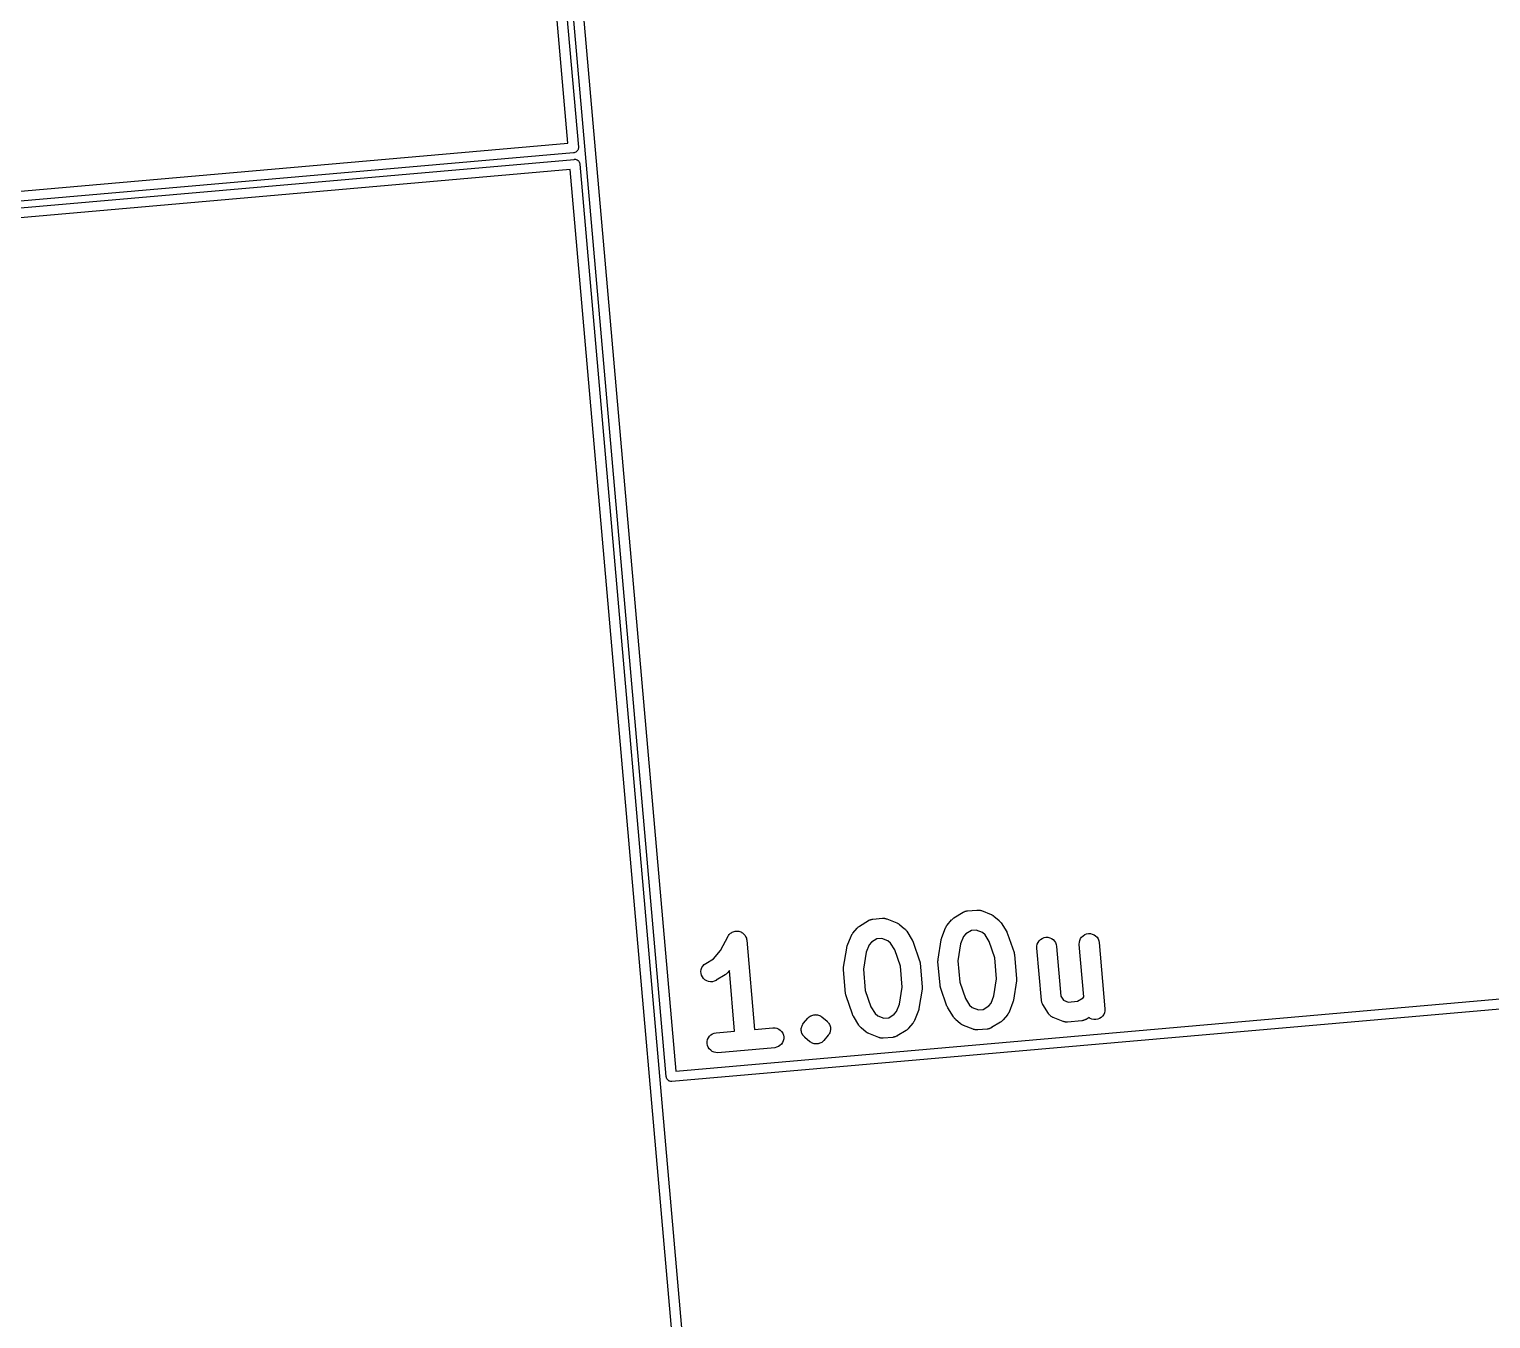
# Model space of a CAD drawing. Extents: x 72 to 342, y -189 to -99.
# Drawn here: x 255.93 to 278.3, y -161.15 to -141.42 of the extents above; entities that cross this region are included whole.
import ezdxf

# ---------------------------------------------------------------- set-up
doc = ezdxf.new("R2010")
doc.units = 0
doc.header["$MEASUREMENT"] = 0
doc.layers.add('BLACK', color=7, linetype='CONTINUOUS')

msp = doc.modelspace()

# ---------------------------------------------------------------- linework, layer by layer
at = {"layer": 'BLACK', "linetype": 'CONTINUOUS'}
for p, q in [((264.175, -143.16), (262.551, -124.588)), ((262.696, -124.502), (264.334, -143.219)), ((265.68, -157.443), (264.043, -138.726)), ((264.201, -138.785), (265.826, -157.358)), ((245.603, -144.785), (264.175, -143.16)), ((264.261, -143.306), (245.544, -144.943)), ((264.265, -143.306), (264.261, -143.306)), ((264.268, -143.305), (264.265, -143.306)), ((264.279, -143.303), (264.268, -143.305)), ((264.268, -143.305), (264.268, -143.305)), ((264.293, -143.297), (264.279, -143.303)), ((264.306, -143.289), (264.293, -143.297)), ((264.317, -143.279), (264.306, -143.289)), ((264.325, -143.267), (264.317, -143.279)), ((264.329, -143.258), (264.325, -143.266)), ((264.325, -143.266), (264.325, -143.267)), ((264.331, -143.253), (264.329, -143.258)), ((264.333, -143.245), (264.331, -143.253)), ((264.334, -143.238), (264.333, -143.245)), ((264.334, -143.219), (264.334, -143.223)), ((264.334, -143.223), (264.334, -143.227)), ((264.334, -143.227), (264.334, -143.238)), ((245.553, -145.045), (264.27, -143.407)), ((264.211, -143.565), (245.638, -145.19)), ((265.836, -162.138), (264.211, -143.565)), ((264.27, -143.407), (264.273, -143.406)), ((264.273, -143.406), (264.288, -143.406)), ((264.288, -143.406), (264.303, -143.41)), ((264.303, -143.41), (264.317, -143.415)), ((264.317, -143.415), (264.329, -143.424)), ((264.329, -143.424), (264.34, -143.435)), ((264.34, -143.435), (264.348, -143.447)), ((264.348, -143.447), (264.354, -143.461)), ((264.354, -143.461), (264.356, -143.472)), ((264.356, -143.472), (264.356, -143.472)), ((264.356, -143.472), (264.356, -143.476)), ((264.356, -143.476), (264.356, -143.48)), ((264.356, -143.48), (265.994, -162.197)), ((270.076, -155.018), (270.083, -155.013)), ((270.083, -155.013), (270.221, -154.928)), ((270.221, -154.928), (270.223, -154.927)), ((270.223, -154.927), (270.227, -154.925)), ((270.227, -154.925), (270.231, -154.922)), ((270.231, -154.922), (270.241, -154.919)), ((270.241, -154.919), (270.25, -154.914)), ((270.25, -154.914), (270.254, -154.913)), ((270.254, -154.913), (270.259, -154.911)), ((270.259, -154.911), (270.269, -154.909)), ((270.269, -154.909), (270.279, -154.907)), ((270.279, -154.907), (270.283, -154.907)), ((270.283, -154.907), (270.288, -154.906)), ((270.288, -154.906), (270.432, -154.893)), ((270.432, -154.893), (270.435, -154.893)), ((270.435, -154.893), (270.439, -154.893)), ((270.439, -154.893), (270.444, -154.893)), ((270.444, -154.893), (270.454, -154.894)), ((270.454, -154.894), (270.464, -154.894)), ((270.464, -154.894), (270.469, -154.895)), ((270.469, -154.895), (270.473, -154.895)), ((270.473, -154.895), (270.483, -154.898)), ((270.483, -154.898), (270.493, -154.9)), ((270.493, -154.9), (270.497, -154.902)), ((270.497, -154.902), (270.502, -154.903)), ((270.502, -154.903), (270.653, -154.963)), ((270.653, -154.963), (270.655, -154.964)), ((270.655, -154.964), (270.662, -154.968)), ((270.662, -154.968), (270.67, -154.971)), ((270.67, -154.971), (270.675, -154.975)), ((270.675, -154.975), (270.681, -154.978)), ((270.681, -154.978), (270.688, -154.983)), ((270.688, -154.983), (270.695, -154.988)), ((270.695, -154.988), (270.773, -155.054)), ((266.665, -155.248), (266.677, -155.24)), ((266.677, -155.24), (266.69, -155.232)), ((266.69, -155.232), (266.703, -155.227)), ((266.69, -155.232), (266.69, -155.232)), ((266.69, -155.232), (266.69, -155.232)), ((266.703, -155.227), (266.717, -155.221)), ((266.717, -155.221), (266.732, -155.218)), ((266.717, -155.221), (266.717, -155.221)), ((266.717, -155.221), (266.717, -155.221)), ((266.732, -155.218), (266.746, -155.216)), ((266.746, -155.216), (266.747, -155.216)), ((266.747, -155.216), (266.747, -155.216)), ((266.747, -155.216), (266.761, -155.216)), ((266.761, -155.216), (266.776, -155.216)), ((266.776, -155.216), (266.776, -155.216)), ((266.776, -155.216), (266.776, -155.216)), ((266.776, -155.216), (266.791, -155.219)), ((266.791, -155.219), (266.805, -155.223)), ((266.805, -155.223), (266.805, -155.223)), ((266.805, -155.223), (266.806, -155.223)), ((266.806, -155.223), (266.819, -155.228)), ((266.819, -155.228), (266.833, -155.234)), ((266.833, -155.234), (266.833, -155.234)), ((266.833, -155.234), (266.833, -155.235)), ((266.833, -155.235), (266.845, -155.243)), ((268.534, -155.25), (268.6, -155.171)), ((268.6, -155.171), (268.602, -155.17)), ((268.602, -155.17), (268.608, -155.164)), ((268.608, -155.164), (268.614, -155.157)), ((268.614, -155.157), (268.619, -155.153)), ((268.619, -155.153), (268.623, -155.149)), ((268.623, -155.149), (268.63, -155.145)), ((268.63, -155.145), (268.637, -155.139)), ((268.637, -155.139), (268.775, -155.054)), ((268.775, -155.054), (268.777, -155.053)), ((268.777, -155.053), (268.781, -155.051)), ((268.781, -155.051), (268.785, -155.049)), ((268.785, -155.049), (268.795, -155.045)), ((268.795, -155.045), (268.804, -155.041)), ((268.804, -155.041), (268.809, -155.04)), ((268.809, -155.04), (268.813, -155.038)), ((268.813, -155.038), (268.823, -155.036)), ((268.823, -155.036), (268.833, -155.033)), ((268.833, -155.033), (268.838, -155.033)), ((268.838, -155.033), (268.842, -155.032)), ((268.842, -155.032), (268.987, -155.02)), ((268.987, -155.02), (268.989, -155.02)), ((268.989, -155.02), (268.993, -155.02)), ((268.993, -155.02), (268.998, -155.019)), ((268.998, -155.019), (269.008, -155.02)), ((269.008, -155.02), (269.018, -155.02)), ((269.018, -155.02), (269.023, -155.021)), ((269.023, -155.021), (269.027, -155.022)), ((269.027, -155.022), (269.037, -155.025)), ((269.037, -155.025), (269.047, -155.027)), ((269.047, -155.027), (269.052, -155.029)), ((269.052, -155.029), (269.056, -155.03)), ((269.056, -155.03), (269.207, -155.09)), ((269.207, -155.09), (269.209, -155.09)), ((269.209, -155.09), (269.216, -155.094)), ((269.216, -155.094), (269.224, -155.098)), ((269.224, -155.098), (269.229, -155.101)), ((269.229, -155.101), (269.235, -155.104)), ((269.235, -155.104), (269.242, -155.11)), ((269.242, -155.11), (269.249, -155.115)), ((269.249, -155.115), (269.327, -155.18)), ((269.327, -155.18), (269.329, -155.182)), ((269.329, -155.182), (269.335, -155.188)), ((269.335, -155.188), (269.341, -155.194)), ((269.341, -155.194), (269.345, -155.199)), ((269.345, -155.199), (269.349, -155.203)), ((269.349, -155.203), (269.354, -155.211)), ((269.354, -155.211), (269.359, -155.217)), ((269.359, -155.217), (269.444, -155.356)), ((269.896, -155.316), (269.955, -155.165)), ((269.955, -155.165), (269.956, -155.163)), ((269.956, -155.163), (269.96, -155.156)), ((269.96, -155.156), (269.963, -155.148)), ((269.963, -155.148), (269.967, -155.143)), ((269.967, -155.143), (269.97, -155.137)), ((269.97, -155.137), (269.975, -155.13)), ((269.975, -155.13), (269.98, -155.123)), ((269.98, -155.123), (270.046, -155.045)), ((270.046, -155.045), (270.048, -155.043)), ((270.048, -155.043), (270.054, -155.037)), ((270.054, -155.037), (270.059, -155.031)), ((270.059, -155.031), (270.064, -155.027)), ((270.064, -155.027), (270.069, -155.023)), ((270.069, -155.023), (270.076, -155.018)), ((270.35, -155.206), (270.264, -155.26)), ((270.423, -155.2), (270.35, -155.206)), ((270.518, -155.237), (270.423, -155.2)), ((270.558, -155.272), (270.518, -155.237)), ((270.773, -155.054), (270.775, -155.055)), ((270.775, -155.055), (270.781, -155.062)), ((270.781, -155.062), (270.787, -155.067)), ((270.787, -155.067), (270.791, -155.072)), ((270.791, -155.072), (270.795, -155.077)), ((270.795, -155.077), (270.8, -155.084)), ((270.8, -155.084), (270.805, -155.091)), ((270.805, -155.091), (270.89, -155.229)), ((270.89, -155.229), (270.891, -155.231)), ((270.891, -155.231), (270.892, -155.232)), ((270.892, -155.232), (270.892, -155.232)), ((270.892, -155.232), (270.898, -155.245)), ((266.507, -155.511), (266.625, -155.295)), ((266.625, -155.295), (266.626, -155.293)), ((266.626, -155.293), (266.634, -155.281)), ((266.626, -155.293), (266.626, -155.293)), ((266.626, -155.293), (266.626, -155.293)), ((266.626, -155.293), (266.626, -155.293)), ((266.634, -155.281), (266.643, -155.269)), ((266.643, -155.268), (266.654, -155.258)), ((266.643, -155.269), (266.643, -155.268)), ((266.643, -155.268), (266.643, -155.268)), ((266.654, -155.258), (266.664, -155.248)), ((266.664, -155.248), (266.665, -155.248)), ((266.665, -155.248), (266.665, -155.248)), ((266.845, -155.243), (266.857, -155.251)), ((266.857, -155.251), (266.857, -155.251)), ((266.857, -155.251), (266.857, -155.251)), ((266.857, -155.251), (266.867, -155.262)), ((266.867, -155.262), (266.878, -155.273)), ((266.878, -155.273), (266.878, -155.273)), ((266.878, -155.273), (266.878, -155.273)), ((266.878, -155.273), (266.886, -155.285)), ((266.886, -155.285), (266.894, -155.298)), ((266.894, -155.298), (266.894, -155.298)), ((266.894, -155.298), (266.894, -155.298)), ((266.894, -155.298), (266.899, -155.311)), ((266.899, -155.311), (266.905, -155.325)), ((266.905, -155.325), (266.905, -155.325)), ((266.905, -155.325), (266.905, -155.325)), ((266.905, -155.325), (266.908, -155.34)), ((266.908, -155.34), (266.911, -155.354)), ((266.911, -155.354), (267.03, -156.721)), ((268.441, -155.471), (268.445, -155.458)), ((268.445, -155.458), (268.449, -155.444)), ((268.449, -155.444), (268.449, -155.443)), ((268.449, -155.443), (268.45, -155.443)), ((268.45, -155.443), (268.509, -155.292)), ((268.509, -155.292), (268.51, -155.29)), ((268.51, -155.29), (268.514, -155.282)), ((268.514, -155.282), (268.517, -155.274)), ((268.517, -155.274), (268.521, -155.269)), ((268.521, -155.269), (268.524, -155.264)), ((268.524, -155.264), (268.529, -155.257)), ((268.529, -155.257), (268.534, -155.25)), ((268.784, -155.427), (268.739, -155.539)), ((268.818, -155.386), (268.784, -155.427)), ((268.904, -155.333), (268.818, -155.386)), ((268.977, -155.327), (268.904, -155.333)), ((269.072, -155.364), (268.977, -155.327)), ((269.112, -155.398), (269.072, -155.364)), ((269.176, -155.501), (269.112, -155.398)), ((269.444, -155.356), (269.445, -155.358)), ((269.445, -155.358), (269.446, -155.358)), ((269.446, -155.358), (269.446, -155.359)), ((269.446, -155.359), (269.452, -155.372)), ((269.452, -155.372), (269.458, -155.384)), ((269.458, -155.384), (269.458, -155.385)), ((269.458, -155.385), (269.458, -155.386)), ((269.458, -155.386), (269.556, -155.669)), ((269.84, -155.644), (269.887, -155.348)), ((269.887, -155.345), (269.891, -155.331)), ((269.887, -155.346), (269.887, -155.345)), ((269.887, -155.348), (269.887, -155.346)), ((269.887, -155.346), (269.887, -155.346)), ((269.891, -155.331), (269.895, -155.318)), ((269.895, -155.317), (269.896, -155.316)), ((269.895, -155.318), (269.895, -155.317)), ((270.185, -155.413), (270.144, -155.673)), ((270.23, -155.3), (270.185, -155.413)), ((270.264, -155.26), (270.23, -155.3)), ((270.622, -155.375), (270.558, -155.272)), ((270.708, -155.624), (270.622, -155.375)), ((270.898, -155.245), (270.904, -155.258)), ((270.904, -155.258), (270.904, -155.259)), ((270.904, -155.259), (270.904, -155.259)), ((270.904, -155.259), (271.002, -155.542)), ((271.35, -155.474), (271.351, -155.444)), ((271.351, -155.444), (271.357, -155.415)), ((271.357, -155.415), (271.369, -155.388)), ((271.369, -155.388), (271.386, -155.363)), ((271.386, -155.363), (271.408, -155.343)), ((271.408, -155.343), (271.433, -155.327)), ((271.433, -155.327), (271.461, -155.316)), ((271.461, -155.316), (271.49, -155.311)), ((271.49, -155.311), (271.52, -155.311)), ((271.52, -155.311), (271.549, -155.318)), ((271.549, -155.318), (271.576, -155.329)), ((271.576, -155.329), (271.601, -155.346)), ((271.601, -155.346), (271.621, -155.368)), ((271.621, -155.368), (271.637, -155.392)), ((271.637, -155.392), (271.649, -155.42)), ((271.649, -155.42), (271.654, -155.449)), ((271.654, -155.449), (271.72, -156.209)), ((272.001, -155.417), (272.002, -155.387)), ((272.001, -155.419), (272.001, -155.417)), ((272.071, -156.224), (272.001, -155.419)), ((272.002, -155.387), (272.008, -155.358)), ((272.008, -155.358), (272.02, -155.331)), ((272.02, -155.331), (272.037, -155.307)), ((272.037, -155.307), (272.059, -155.286)), ((272.059, -155.286), (272.084, -155.27)), ((272.084, -155.27), (272.111, -155.259)), ((272.111, -155.259), (272.141, -155.254)), ((272.141, -155.254), (272.17, -155.254)), ((272.17, -155.254), (272.199, -155.261)), ((272.199, -155.261), (272.227, -155.272)), ((272.227, -155.272), (272.251, -155.289)), ((272.251, -155.289), (272.272, -155.311)), ((272.272, -155.311), (272.288, -155.336)), ((272.288, -155.336), (272.299, -155.363)), ((272.299, -155.363), (272.305, -155.392)), ((272.305, -155.392), (272.393, -156.405)), ((266.283, -155.71), (266.4, -155.638)), ((266.4, -155.638), (266.507, -155.511)), ((268.394, -155.77), (268.441, -155.475)), ((268.441, -155.472), (268.441, -155.471)), ((268.441, -155.473), (268.441, -155.472)), ((268.441, -155.475), (268.441, -155.473)), ((268.739, -155.539), (268.698, -155.8)), ((269.262, -155.75), (269.176, -155.501)), ((269.556, -155.669), (269.557, -155.671)), ((269.557, -155.671), (269.557, -155.673)), ((269.557, -155.673), (269.558, -155.676)), ((269.558, -155.676), (269.561, -155.688)), ((269.838, -155.674), (269.839, -155.661)), ((269.838, -155.676), (269.838, -155.674)), ((269.838, -155.679), (269.838, -155.676)), ((269.838, -155.681), (269.838, -155.679)), ((269.87, -156.043), (269.838, -155.681)), ((269.839, -155.649), (269.84, -155.647)), ((269.839, -155.661), (269.839, -155.649)), ((269.84, -155.647), (269.84, -155.644)), ((270.144, -155.673), (270.172, -155.997)), ((270.736, -155.948), (270.708, -155.624)), ((271.002, -155.542), (271.003, -155.544)), ((271.003, -155.544), (271.003, -155.547)), ((271.003, -155.547), (271.004, -155.549)), ((271.004, -155.549), (271.006, -155.561)), ((271.006, -155.561), (271.009, -155.573)), ((271.009, -155.573), (271.009, -155.576)), ((271.009, -155.576), (271.01, -155.579)), ((271.01, -155.579), (271.041, -155.94)), ((271.35, -155.476), (271.35, -155.474)), ((271.42, -156.271), (271.35, -155.476)), ((284.484, -155.879), (265.767, -157.516)), ((265.826, -157.358), (284.398, -155.733)), ((266.211, -155.833), (266.215, -155.803)), ((266.212, -155.863), (266.211, -155.833)), ((266.22, -155.891), (266.212, -155.863)), ((266.215, -155.803), (266.225, -155.775)), ((266.232, -155.918), (266.22, -155.891)), ((266.225, -155.775), (266.24, -155.75)), ((266.24, -155.75), (266.259, -155.728)), ((266.259, -155.728), (266.283, -155.71)), ((266.581, -155.884), (266.443, -155.969)), ((266.588, -155.879), (266.581, -155.884)), ((266.595, -155.875), (266.588, -155.879)), ((266.6, -155.87), (266.595, -155.875)), ((266.605, -155.866), (266.6, -155.87)), ((266.61, -155.86), (266.605, -155.866)), ((266.617, -155.854), (266.61, -155.86)), ((266.618, -155.852), (266.617, -155.854)), ((266.645, -155.82), (266.618, -155.852)), ((266.726, -156.747), (266.645, -155.82)), ((268.392, -155.8), (268.393, -155.788)), ((268.392, -155.803), (268.392, -155.8)), ((268.392, -155.805), (268.392, -155.803)), ((268.393, -155.808), (268.392, -155.805)), ((268.393, -155.776), (268.394, -155.773)), ((268.393, -155.788), (268.393, -155.776)), ((268.424, -156.169), (268.393, -155.808)), ((268.394, -155.773), (268.394, -155.77)), ((268.698, -155.8), (268.726, -156.124)), ((269.29, -156.074), (269.262, -155.75)), ((269.561, -155.688), (269.563, -155.7)), ((269.563, -155.7), (269.563, -155.702)), ((269.563, -155.702), (269.564, -155.705)), ((269.564, -155.705), (269.595, -156.067)), ((266.25, -155.942), (266.232, -155.918)), ((266.272, -155.962), (266.25, -155.942)), ((266.298, -155.977), (266.272, -155.962)), ((266.326, -155.987), (266.298, -155.977)), ((266.355, -155.992), (266.326, -155.987)), ((266.385, -155.99), (266.355, -155.992)), ((266.414, -155.983), (266.385, -155.99)), ((266.441, -155.97), (266.414, -155.983)), ((266.443, -155.969), (266.441, -155.97)), ((268.726, -156.124), (268.812, -156.373)), ((269.249, -156.335), (269.29, -156.074)), ((269.594, -156.104), (269.547, -156.399)), ((269.595, -156.098), (269.594, -156.101)), ((269.594, -156.101), (269.594, -156.104)), ((269.595, -156.067), (269.596, -156.069)), ((269.596, -156.069), (269.595, -156.071)), ((269.595, -156.071), (269.596, -156.074)), ((269.596, -156.074), (269.595, -156.086)), ((269.595, -156.086), (269.595, -156.098)), ((269.871, -156.045), (269.87, -156.043)), ((269.871, -156.048), (269.871, -156.045)), ((269.873, -156.06), (269.871, -156.048)), ((269.876, -156.072), (269.873, -156.06)), ((269.877, -156.074), (269.876, -156.072)), ((269.877, -156.077), (269.877, -156.074)), ((269.878, -156.079), (269.877, -156.077)), ((269.975, -156.362), (269.878, -156.079)), ((270.172, -155.997), (270.258, -156.247)), ((270.695, -156.208), (270.736, -155.948)), ((271.04, -155.977), (270.993, -156.273)), ((271.041, -155.972), (271.04, -155.975)), ((271.04, -155.975), (271.04, -155.977)), ((271.041, -155.94), (271.041, -155.942)), ((271.041, -155.942), (271.041, -155.945)), ((271.041, -155.945), (271.042, -155.948)), ((271.042, -155.948), (271.041, -155.96)), ((271.041, -155.96), (271.041, -155.972)), ((268.425, -156.172), (268.424, -156.169)), ((268.425, -156.174), (268.425, -156.172)), ((268.427, -156.186), (268.425, -156.174)), ((268.43, -156.198), (268.427, -156.186)), ((268.431, -156.201), (268.43, -156.198)), ((268.431, -156.203), (268.431, -156.201)), ((268.432, -156.205), (268.431, -156.203)), ((268.53, -156.488), (268.432, -156.205)), ((269.204, -156.447), (269.249, -156.335)), ((270.258, -156.247), (270.321, -156.35)), ((270.321, -156.35), (270.362, -156.384)), ((270.616, -156.361), (270.65, -156.321)), ((270.65, -156.321), (270.695, -156.208)), ((270.984, -156.305), (270.925, -156.456)), ((270.985, -156.304), (270.984, -156.304)), ((270.984, -156.304), (270.984, -156.305)), ((270.988, -156.29), (270.985, -156.304)), ((270.992, -156.276), (270.988, -156.29)), ((270.993, -156.275), (270.992, -156.276)), ((270.992, -156.276), (270.992, -156.276)), ((270.993, -156.273), (270.993, -156.275)), ((271.421, -156.276), (271.42, -156.271)), ((271.421, -156.28), (271.421, -156.276)), ((271.423, -156.29), (271.421, -156.28)), ((271.425, -156.3), (271.423, -156.29)), ((271.427, -156.305), (271.425, -156.3)), ((271.428, -156.309), (271.427, -156.305)), ((271.433, -156.318), (271.428, -156.309)), ((271.436, -156.328), (271.433, -156.318)), ((271.439, -156.332), (271.436, -156.328)), ((271.441, -156.336), (271.439, -156.332)), ((271.442, -156.338), (271.441, -156.336)), ((271.527, -156.476), (271.442, -156.338)), ((271.72, -156.209), (271.76, -156.273)), ((271.76, -156.273), (271.83, -156.301)), ((271.83, -156.301), (271.975, -156.288)), ((271.975, -156.288), (272.062, -156.235)), ((272.062, -156.235), (272.071, -156.224)), ((267.781, -156.627), (267.847, -156.548)), ((267.847, -156.548), (267.848, -156.547)), ((267.847, -156.548), (267.847, -156.548)), ((267.847, -156.548), (267.847, -156.548)), ((267.847, -156.548), (267.847, -156.548)), ((267.848, -156.547), (267.858, -156.537)), ((267.848, -156.547), (267.848, -156.547)), ((267.848, -156.547), (267.848, -156.547)), ((267.848, -156.547), (267.848, -156.547)), ((267.858, -156.537), (267.869, -156.527)), ((267.869, -156.526), (267.882, -156.519)), ((267.869, -156.527), (267.869, -156.526)), ((267.869, -156.527), (267.869, -156.527)), ((267.869, -156.527), (267.869, -156.527)), ((267.869, -156.527), (267.869, -156.527)), ((267.882, -156.519), (267.894, -156.511)), ((267.894, -156.511), (267.895, -156.51)), ((267.894, -156.511), (267.894, -156.511)), ((267.894, -156.511), (267.894, -156.511)), ((267.894, -156.511), (267.894, -156.511)), ((267.895, -156.51), (267.908, -156.505)), ((267.908, -156.505), (267.921, -156.5)), ((267.921, -156.5), (267.922, -156.5)), ((267.922, -156.5), (267.936, -156.497)), ((267.922, -156.5), (267.922, -156.5)), ((267.922, -156.5), (267.922, -156.5)), ((267.922, -156.5), (267.922, -156.5)), ((267.936, -156.497), (267.951, -156.495)), ((267.951, -156.495), (267.952, -156.494)), ((267.951, -156.495), (267.951, -156.495)), ((267.951, -156.495), (267.951, -156.495)), ((267.951, -156.495), (267.951, -156.495)), ((267.952, -156.494), (267.966, -156.495)), ((267.966, -156.495), (267.98, -156.495)), ((267.98, -156.495), (267.981, -156.495)), ((267.981, -156.495), (267.981, -156.495)), ((267.981, -156.495), (267.981, -156.495)), ((267.981, -156.495), (267.981, -156.495)), ((267.981, -156.495), (267.995, -156.498)), ((267.995, -156.498), (268.009, -156.501)), ((268.009, -156.501), (268.01, -156.501)), ((268.01, -156.501), (268.01, -156.501)), ((268.01, -156.501), (268.01, -156.501)), ((268.01, -156.501), (268.01, -156.501)), ((268.01, -156.501), (268.024, -156.507)), ((268.024, -156.507), (268.037, -156.513)), ((268.037, -156.513), (268.037, -156.513)), ((268.037, -156.513), (268.037, -156.513)), ((268.037, -156.513), (268.037, -156.513)), ((268.037, -156.513), (268.038, -156.513)), ((268.038, -156.513), (268.049, -156.522)), ((268.049, -156.522), (268.061, -156.53)), ((268.061, -156.53), (268.14, -156.596)), ((268.53, -156.489), (268.53, -156.488)), ((268.53, -156.49), (268.53, -156.489)), ((268.536, -156.502), (268.53, -156.49)), ((268.542, -156.515), (268.536, -156.502)), ((268.542, -156.516), (268.542, -156.515)), ((268.543, -156.517), (268.542, -156.516)), ((268.544, -156.518), (268.543, -156.517)), ((268.629, -156.657), (268.544, -156.518)), ((268.812, -156.373), (268.875, -156.476)), ((268.875, -156.476), (268.916, -156.51)), ((268.916, -156.51), (269.011, -156.548)), ((269.011, -156.548), (269.084, -156.541)), ((269.084, -156.541), (269.17, -156.488)), ((269.17, -156.488), (269.204, -156.447)), ((269.479, -156.582), (269.478, -156.584)), ((269.538, -156.431), (269.479, -156.582)), ((269.539, -156.43), (269.538, -156.431)), ((269.538, -156.431), (269.538, -156.431)), ((269.543, -156.416), (269.539, -156.43)), ((269.546, -156.403), (269.543, -156.416)), ((269.547, -156.402), (269.546, -156.403)), ((269.547, -156.399), (269.547, -156.401)), ((269.547, -156.401), (269.547, -156.402)), ((269.976, -156.362), (269.975, -156.362)), ((269.976, -156.363), (269.976, -156.362)), ((269.982, -156.376), (269.976, -156.363)), ((269.988, -156.389), (269.982, -156.376)), ((269.989, -156.39), (269.988, -156.389)), ((269.988, -156.389), (269.988, -156.389)), ((269.99, -156.392), (269.989, -156.39)), ((270.075, -156.53), (269.99, -156.392)), ((270.08, -156.537), (270.075, -156.53)), ((270.084, -156.544), (270.08, -156.537)), ((270.089, -156.549), (270.084, -156.544)), ((270.093, -156.554), (270.089, -156.549)), ((270.099, -156.56), (270.093, -156.554)), ((270.105, -156.566), (270.099, -156.56)), ((270.107, -156.567), (270.105, -156.566)), ((270.185, -156.633), (270.107, -156.567)), ((270.362, -156.384), (270.457, -156.421)), ((270.457, -156.421), (270.529, -156.415)), ((270.529, -156.415), (270.616, -156.361)), ((270.832, -156.578), (270.826, -156.584)), ((270.834, -156.576), (270.832, -156.578)), ((270.9, -156.498), (270.834, -156.576)), ((270.904, -156.491), (270.9, -156.498)), ((270.91, -156.484), (270.904, -156.491)), ((270.913, -156.478), (270.91, -156.484)), ((270.916, -156.473), (270.913, -156.478)), ((270.92, -156.465), (270.916, -156.473)), ((270.924, -156.458), (270.92, -156.465)), ((270.925, -156.456), (270.924, -156.458)), ((271.529, -156.479), (271.527, -156.476)), ((271.53, -156.481), (271.529, -156.479)), ((271.538, -156.49), (271.53, -156.481)), ((271.545, -156.5), (271.538, -156.49)), ((271.547, -156.502), (271.545, -156.5)), ((271.549, -156.504), (271.547, -156.502)), ((271.558, -156.512), (271.549, -156.504)), ((271.567, -156.519), (271.558, -156.512)), ((271.57, -156.521), (271.567, -156.519)), ((271.572, -156.523), (271.57, -156.521)), ((271.583, -156.529), (271.572, -156.523)), ((271.593, -156.534), (271.583, -156.529)), ((271.596, -156.536), (271.593, -156.534)), ((271.599, -156.537), (271.596, -156.536)), ((271.601, -156.538), (271.599, -156.537)), ((271.752, -156.598), (271.601, -156.538)), ((272.071, -156.581), (272.067, -156.583)), ((272.076, -156.58), (272.071, -156.581)), ((272.085, -156.576), (272.076, -156.58)), ((272.095, -156.572), (272.085, -156.576)), ((272.098, -156.57), (272.095, -156.572)), ((272.102, -156.568), (272.098, -156.57)), ((272.104, -156.567), (272.102, -156.568)), ((272.15, -156.539), (272.104, -156.567)), ((272.168, -156.551), (272.15, -156.539)), ((272.195, -156.563), (272.168, -156.551)), ((272.224, -156.569), (272.195, -156.563)), ((272.254, -156.57), (272.224, -156.569)), ((272.283, -156.564), (272.254, -156.57)), ((272.311, -156.554), (272.283, -156.564)), ((272.336, -156.538), (272.311, -156.554)), ((272.357, -156.517), (272.336, -156.538)), ((272.374, -156.493), (272.357, -156.517)), ((272.386, -156.465), (272.374, -156.493)), ((272.393, -156.436), (272.386, -156.465)), ((272.393, -156.405), (272.393, -156.407)), ((272.393, -156.407), (272.393, -156.436)), ((266.341, -156.825), (266.363, -156.805)), ((266.363, -156.805), (266.388, -156.789)), ((266.388, -156.789), (266.415, -156.777)), ((266.415, -156.777), (266.444, -156.772)), ((266.444, -156.772), (266.726, -156.747)), ((267.03, -156.721), (267.312, -156.696)), ((267.312, -156.696), (267.314, -156.696)), ((267.314, -156.696), (267.344, -156.697)), ((267.344, -156.697), (267.373, -156.703)), ((267.373, -156.703), (267.4, -156.715)), ((267.4, -156.715), (267.424, -156.732)), ((267.424, -156.732), (267.445, -156.754)), ((267.445, -156.754), (267.461, -156.779)), ((267.461, -156.779), (267.472, -156.806)), ((267.472, -156.806), (267.477, -156.836)), ((267.745, -156.737), (267.746, -156.722)), ((267.745, -156.738), (267.745, -156.737)), ((267.745, -156.737), (267.745, -156.737)), ((267.748, -156.752), (267.745, -156.738)), ((267.746, -156.707), (267.749, -156.693)), ((267.746, -156.708), (267.746, -156.707)), ((267.746, -156.722), (267.746, -156.708)), ((267.746, -156.708), (267.746, -156.708)), ((267.751, -156.766), (267.748, -156.752)), ((267.749, -156.693), (267.752, -156.679)), ((267.751, -156.767), (267.751, -156.766)), ((267.756, -156.78), (267.751, -156.767)), ((267.751, -156.767), (267.751, -156.767)), ((267.752, -156.678), (267.758, -156.665)), ((267.752, -156.679), (267.752, -156.678)), ((267.752, -156.678), (267.752, -156.678)), ((267.761, -156.794), (267.756, -156.78)), ((267.758, -156.665), (267.764, -156.652)), ((267.762, -156.794), (267.761, -156.794)), ((267.762, -156.795), (267.762, -156.794)), ((267.77, -156.807), (267.762, -156.795)), ((267.764, -156.651), (267.772, -156.639)), ((267.764, -156.652), (267.764, -156.651)), ((267.764, -156.651), (267.764, -156.651)), ((267.772, -156.639), (267.781, -156.627)), ((268.14, -156.596), (268.141, -156.596)), ((268.141, -156.596), (268.141, -156.596)), ((268.141, -156.596), (268.141, -156.596)), ((268.141, -156.596), (268.142, -156.597)), ((268.142, -156.597), (268.151, -156.607)), ((268.151, -156.607), (268.161, -156.618)), ((268.167, -156.798), (268.159, -156.81)), ((268.161, -156.618), (268.162, -156.618)), ((268.162, -156.618), (268.162, -156.619)), ((268.162, -156.619), (268.17, -156.631)), ((268.175, -156.787), (268.167, -156.798)), ((268.17, -156.631), (268.177, -156.643)), ((268.181, -156.773), (268.175, -156.786)), ((268.175, -156.786), (268.175, -156.786)), ((268.175, -156.786), (268.175, -156.787)), ((268.177, -156.643), (268.178, -156.643)), ((268.178, -156.643), (268.178, -156.644)), ((268.178, -156.644), (268.183, -156.657)), ((268.187, -156.759), (268.181, -156.773)), ((268.183, -156.657), (268.188, -156.67)), ((268.19, -156.744), (268.187, -156.758)), ((268.187, -156.758), (268.187, -156.759)), ((268.187, -156.759), (268.187, -156.759)), ((268.188, -156.67), (268.189, -156.671)), ((268.189, -156.671), (268.189, -156.671)), ((268.189, -156.671), (268.191, -156.686)), ((268.193, -156.73), (268.19, -156.744)), ((268.191, -156.686), (268.194, -156.7)), ((268.194, -156.715), (268.193, -156.729)), ((268.193, -156.729), (268.193, -156.73)), ((268.193, -156.73), (268.193, -156.73)), ((268.194, -156.7), (268.194, -156.7)), ((268.194, -156.7), (268.194, -156.701)), ((268.194, -156.701), (268.194, -156.715)), ((268.634, -156.663), (268.629, -156.657)), ((268.638, -156.671), (268.634, -156.663)), ((268.643, -156.675), (268.638, -156.671)), ((268.647, -156.68), (268.643, -156.675)), ((268.653, -156.686), (268.647, -156.68)), ((268.659, -156.692), (268.653, -156.686)), ((268.661, -156.694), (268.659, -156.692)), ((268.739, -156.76), (268.661, -156.694)), ((268.746, -156.764), (268.739, -156.76)), ((268.753, -156.77), (268.746, -156.764)), ((268.759, -156.773), (268.753, -156.77)), ((268.764, -156.776), (268.759, -156.773)), ((268.772, -156.78), (268.764, -156.776)), ((268.779, -156.784), (268.772, -156.78)), ((268.781, -156.785), (268.779, -156.784)), ((268.932, -156.844), (268.781, -156.785)), ((269.351, -156.735), (269.212, -156.82)), ((269.358, -156.73), (269.351, -156.735)), ((269.365, -156.725), (269.358, -156.73)), ((269.369, -156.721), (269.365, -156.725)), ((269.374, -156.717), (269.369, -156.721)), ((269.38, -156.71), (269.374, -156.717)), ((269.386, -156.704), (269.38, -156.71)), ((269.388, -156.703), (269.386, -156.704)), ((269.454, -156.624), (269.388, -156.703)), ((269.459, -156.617), (269.454, -156.624)), ((269.464, -156.611), (269.459, -156.617)), ((269.467, -156.605), (269.464, -156.611)), ((269.47, -156.6), (269.467, -156.605)), ((269.474, -156.592), (269.47, -156.6)), ((269.478, -156.584), (269.474, -156.592)), ((270.192, -156.638), (270.185, -156.633)), ((270.199, -156.643), (270.192, -156.638)), ((270.204, -156.646), (270.199, -156.643)), ((270.21, -156.65), (270.204, -156.646)), ((270.218, -156.653), (270.21, -156.65)), ((270.225, -156.657), (270.218, -156.653)), ((270.227, -156.658), (270.225, -156.657)), ((270.378, -156.718), (270.227, -156.658)), ((270.382, -156.719), (270.378, -156.718)), ((270.386, -156.721), (270.382, -156.719)), ((270.397, -156.723), (270.386, -156.721)), ((270.407, -156.726), (270.397, -156.723)), ((270.411, -156.726), (270.407, -156.726)), ((270.415, -156.727), (270.411, -156.726)), ((270.426, -156.727), (270.415, -156.727)), ((270.436, -156.728), (270.426, -156.727)), ((270.441, -156.728), (270.436, -156.728)), ((270.445, -156.728), (270.441, -156.728)), ((270.447, -156.728), (270.445, -156.728)), ((270.592, -156.715), (270.447, -156.728)), ((270.596, -156.714), (270.592, -156.715)), ((270.601, -156.714), (270.596, -156.714)), ((270.611, -156.712), (270.601, -156.714)), ((270.621, -156.71), (270.611, -156.712)), ((270.625, -156.708), (270.621, -156.71)), ((270.63, -156.707), (270.625, -156.708)), ((270.639, -156.702), (270.63, -156.707)), ((270.649, -156.699), (270.639, -156.702)), ((270.652, -156.696), (270.649, -156.699)), ((270.657, -156.694), (270.652, -156.696)), ((270.658, -156.693), (270.657, -156.694)), ((270.797, -156.608), (270.658, -156.693)), ((270.803, -156.603), (270.797, -156.608)), ((270.811, -156.598), (270.803, -156.603)), ((270.815, -156.594), (270.811, -156.598)), ((270.82, -156.59), (270.815, -156.594)), ((270.826, -156.584), (270.82, -156.59)), ((271.756, -156.599), (271.752, -156.598)), ((271.76, -156.601), (271.756, -156.599)), ((271.77, -156.603), (271.76, -156.601)), ((271.78, -156.606), (271.77, -156.603)), ((271.785, -156.606), (271.78, -156.606)), ((271.789, -156.607), (271.785, -156.606)), ((271.799, -156.607), (271.789, -156.607)), ((271.81, -156.608), (271.799, -156.607)), ((271.814, -156.608), (271.81, -156.608)), ((271.819, -156.608), (271.814, -156.608)), ((271.821, -156.608), (271.819, -156.608)), ((272.038, -156.589), (271.821, -156.608)), ((272.042, -156.588), (272.038, -156.589)), ((272.047, -156.588), (272.042, -156.588)), ((272.057, -156.585), (272.047, -156.588)), ((272.067, -156.583), (272.057, -156.585)), ((266.306, -156.906), (266.313, -156.877)), ((266.306, -156.936), (266.306, -156.906)), ((266.311, -156.965), (266.306, -156.936)), ((266.322, -156.993), (266.311, -156.965)), ((266.313, -156.877), (266.324, -156.85)), ((266.338, -157.018), (266.322, -156.993)), ((266.324, -156.85), (266.341, -156.825)), ((266.359, -157.04), (266.338, -157.018)), ((267.339, -157), (266.471, -157.076)), ((267.368, -156.994), (267.339, -157)), ((267.395, -156.983), (267.368, -156.994)), ((267.42, -156.967), (267.395, -156.983)), ((267.442, -156.946), (267.42, -156.967)), ((267.459, -156.922), (267.442, -156.946)), ((267.47, -156.895), (267.459, -156.922)), ((267.477, -156.865), (267.47, -156.895)), ((267.477, -156.836), (267.477, -156.865)), ((267.777, -156.819), (267.77, -156.807)), ((267.778, -156.819), (267.777, -156.819)), ((267.778, -156.82), (267.778, -156.819)), ((267.788, -156.83), (267.778, -156.82)), ((267.798, -156.84), (267.788, -156.83)), ((267.799, -156.841), (267.798, -156.84)), ((267.799, -156.842), (267.799, -156.841)), ((267.799, -156.841), (267.799, -156.841)), ((267.799, -156.841), (267.799, -156.841)), ((267.878, -156.908), (267.799, -156.842)), ((267.89, -156.916), (267.878, -156.908)), ((267.902, -156.924), (267.89, -156.916)), ((267.903, -156.925), (267.902, -156.924)), ((267.902, -156.924), (267.902, -156.924)), ((267.902, -156.924), (267.902, -156.924)), ((267.902, -156.924), (267.902, -156.924)), ((267.916, -156.93), (267.903, -156.925)), ((267.929, -156.936), (267.916, -156.93)), ((267.93, -156.936), (267.929, -156.936)), ((267.929, -156.936), (267.929, -156.936)), ((267.929, -156.936), (267.929, -156.936)), ((267.944, -156.939), (267.93, -156.936)), ((267.93, -156.936), (267.93, -156.936)), ((267.958, -156.942), (267.944, -156.939)), ((267.959, -156.942), (267.958, -156.942)), ((267.958, -156.942), (267.958, -156.942)), ((267.958, -156.942), (267.958, -156.942)), ((267.973, -156.943), (267.959, -156.942)), ((267.959, -156.942), (267.959, -156.942)), ((267.988, -156.943), (267.973, -156.943)), ((267.989, -156.943), (267.988, -156.943)), ((267.988, -156.943), (267.988, -156.943)), ((267.988, -156.943), (267.988, -156.943)), ((267.988, -156.943), (267.988, -156.943)), ((268.003, -156.94), (267.989, -156.943)), ((268.017, -156.938), (268.003, -156.94)), ((268.018, -156.938), (268.017, -156.938)), ((268.017, -156.938), (268.017, -156.938)), ((268.017, -156.938), (268.017, -156.938)), ((268.031, -156.932), (268.018, -156.938)), ((268.018, -156.938), (268.018, -156.938)), ((268.045, -156.927), (268.031, -156.932)), ((268.046, -156.927), (268.045, -156.927)), ((268.045, -156.927), (268.045, -156.927)), ((268.045, -156.927), (268.045, -156.927)), ((268.045, -156.927), (268.045, -156.927)), ((268.058, -156.919), (268.046, -156.927)), ((268.07, -156.911), (268.058, -156.919)), ((268.071, -156.91), (268.07, -156.911)), ((268.07, -156.911), (268.07, -156.911)), ((268.07, -156.911), (268.07, -156.911)), ((268.07, -156.911), (268.07, -156.911)), ((268.081, -156.901), (268.071, -156.91)), ((268.091, -156.891), (268.081, -156.901)), ((268.092, -156.89), (268.091, -156.891)), ((268.093, -156.889), (268.092, -156.89)), ((268.092, -156.89), (268.092, -156.89)), ((268.092, -156.89), (268.092, -156.89)), ((268.092, -156.89), (268.092, -156.89)), ((268.092, -156.89), (268.092, -156.89)), ((268.092, -156.89), (268.092, -156.89)), ((268.159, -156.81), (268.093, -156.889)), ((268.936, -156.845), (268.932, -156.844)), ((268.94, -156.847), (268.936, -156.845)), ((268.951, -156.85), (268.94, -156.847)), ((268.961, -156.852), (268.951, -156.85)), ((268.965, -156.853), (268.961, -156.852)), ((268.97, -156.854), (268.965, -156.853)), ((268.98, -156.854), (268.97, -156.854)), ((268.99, -156.855), (268.98, -156.854)), ((268.995, -156.854), (268.99, -156.855)), ((268.999, -156.854), (268.995, -156.854)), ((269.001, -156.854), (268.999, -156.854)), ((269.146, -156.842), (269.001, -156.854)), ((269.15, -156.841), (269.146, -156.842)), ((269.155, -156.841), (269.15, -156.841)), ((269.165, -156.838), (269.155, -156.841)), ((269.175, -156.836), (269.165, -156.838)), ((269.179, -156.834), (269.175, -156.836)), ((269.184, -156.833), (269.179, -156.834)), ((269.193, -156.829), (269.184, -156.833)), ((269.203, -156.825), (269.193, -156.829)), ((269.207, -156.823), (269.203, -156.825)), ((269.211, -156.821), (269.207, -156.823)), ((269.212, -156.82), (269.211, -156.821)), ((266.383, -157.057), (266.359, -157.04)), ((266.41, -157.069), (266.383, -157.057)), ((266.439, -157.075), (266.41, -157.069)), ((266.469, -157.076), (266.439, -157.075)), ((266.471, -157.076), (266.469, -157.076)), ((265.68, -157.447), (265.68, -157.443)), ((265.681, -157.451), (265.68, -157.447)), ((265.683, -157.462), (265.681, -157.451)), ((265.681, -157.451), (265.681, -157.451)), ((265.688, -157.476), (265.683, -157.462)), ((265.697, -157.488), (265.688, -157.476)), ((265.707, -157.499), (265.697, -157.488)), ((265.714, -157.504), (265.707, -157.499)), ((265.719, -157.508), (265.714, -157.504)), ((265.726, -157.51), (265.719, -157.508)), ((265.733, -157.514), (265.726, -157.51)), ((265.736, -157.514), (265.733, -157.514)), ((265.748, -157.517), (265.736, -157.514)), ((265.759, -157.517), (265.748, -157.517)), ((265.763, -157.517), (265.759, -157.517)), ((265.767, -157.516), (265.763, -157.517))]:
    msp.add_line(p, q, dxfattribs=at)

doc.saveas('drawing.dxf')
